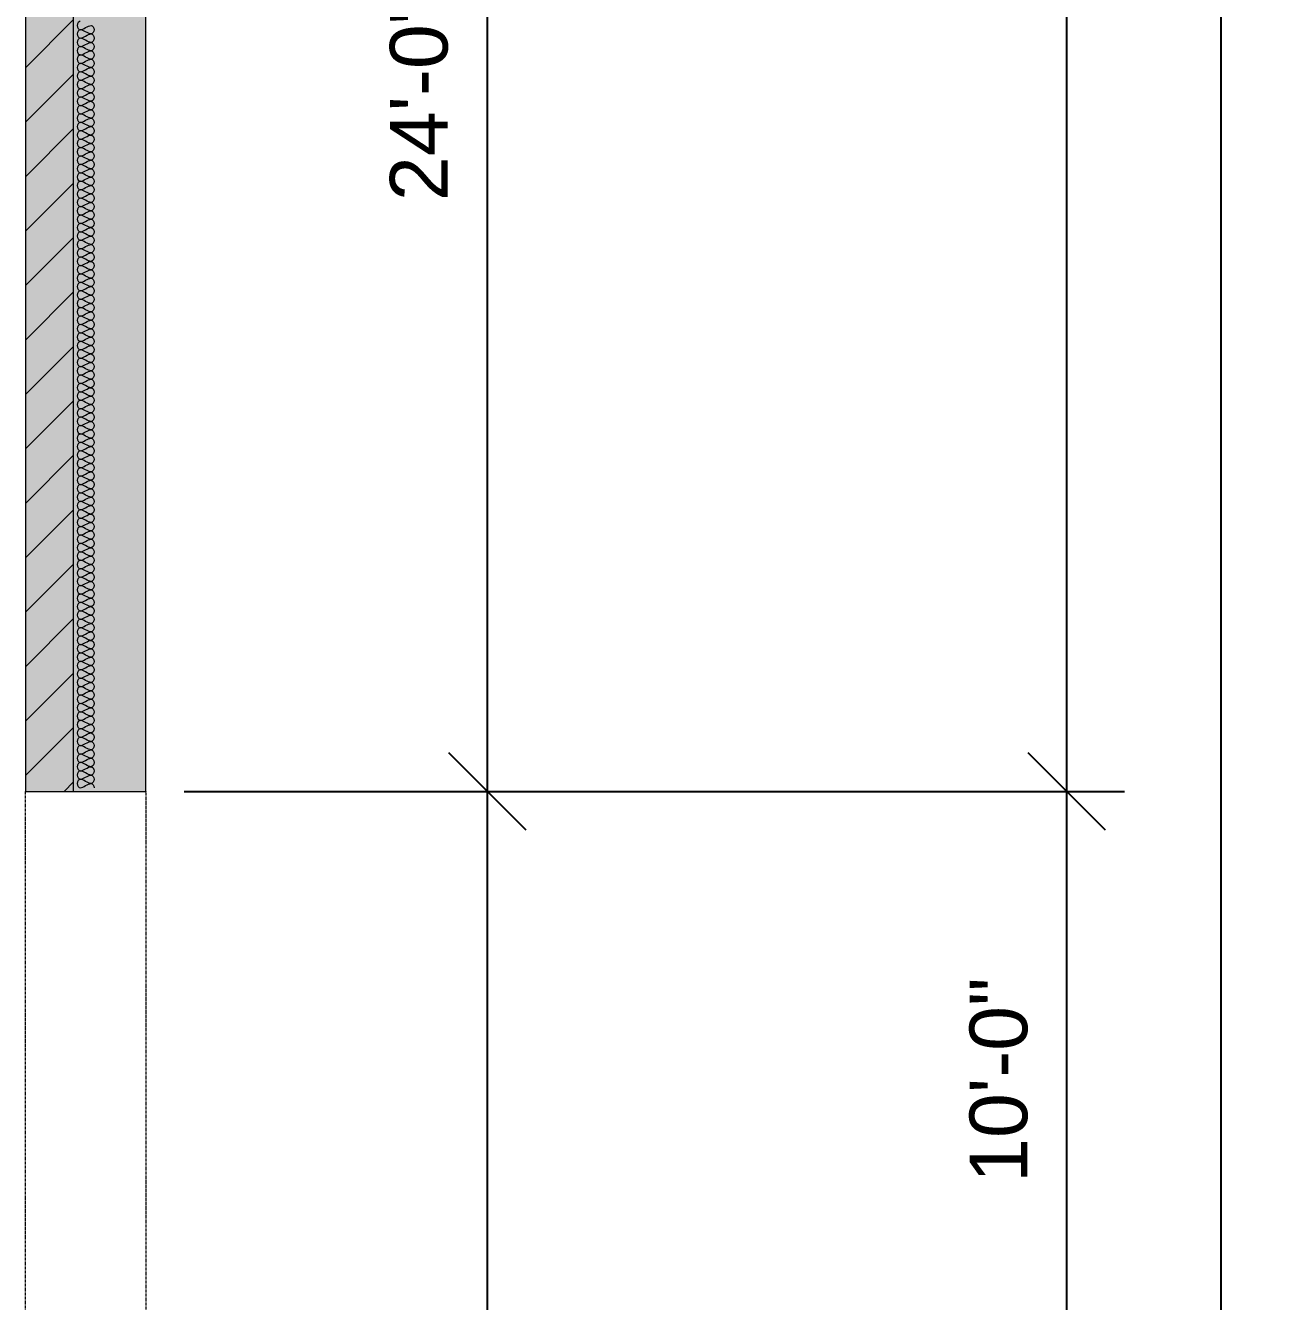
# Model space of a CAD drawing. Header units: inches. Extents: x 1913 to 24953, y -2945 to 1064.
# Drawn here: x 24172.2 to 24432.6, y -1072 to -806.8 of the extents above; entities that cross this region are included whole.
import ezdxf

# ---------------------------------------------------------------- set-up
doc = ezdxf.new("R2010")
doc.units = ezdxf.units.IN
doc.header["$MEASUREMENT"] = 0
doc.linetypes.add('Center 1_4_', pattern=[0.53125, 0.25, -0.09375, 0.09375, -0.09375])
doc.linetypes.add('Hidden 1_8_', pattern=[0.1875, 0.125, -0.0625])
for name, color, linetype, lineweight in [('A-ANNO-DIMS', 211, 'Continuous', 9), ('A-DETL', 90, 'Continuous', 9), ('A-DETL-CNTR', 5, 'Center 1_4_', 9), ('A-DETL-HDLN', 90, 'Hidden 1_8_', 9), ('A-WALL', 113, 'Continuous', 13), ('A-WALL-PATT', 111, 'Continuous', 50)]:
    doc.layers.add(name, color=color, linetype=linetype, lineweight=lineweight)
doc.styles.add('Arial', font='arial.ttf', dxfattribs={"height": 12})
doc.dimstyles.new('Linear_-_3_32__Arial', dxfattribs={"dimscale": 12, "dimtxt": 12.243113, "dimasz": 1.333333, "dimexe": 1, "dimexo": 0.666667, "dimgap": 0.666667, "dimtad": 1, "dimdec": 5, "dimrnd": 0.03125, "dimzin": 1, "dimdsep": 46, "dimlunit": 4, "dimtxsty": 'Arial', "dimblk1": 'OBLIQUE', "dimblk2": 'OBLIQUE', "dimsah": 1, "dimcen": 0.09, "dimdle": 1, "dimazin": 0, "dimtfac": 1, "dimtdec": 4, "dimtix": 1, "dimtmove": 0, "dimatfit": 3, "dimfxl": 1, "dimtvp": 1, "dimtfill": 1, "dimfrac": 2, "dimtolj": 1, "dimtzin": 0, "dimarcsym": 2})

# ---------------------------------------------------------------- blocks, each defined once
blk = doc.blocks.new('_Oblique')
at = {"color": 0, "linetype": 'ByBlock', "lineweight": -2}
blk.add_line((-0.5, -0.5), (0.5, 0.5), dxfattribs=at)
blk = doc.blocks.new('*D806')
at = {"layer": 'A-ANNO-DIMS', "color": 0, "lineweight": -2, "transparency": 16777216}
for p, q in [((24420.62, 786.04), (24420.62, -1541.96)), ((24190, 774.04), (24432.62, 774.04)), ((24192.72, -1529.96), (24432.62, -1529.96))]:
    blk.add_line(p, q, dxfattribs=at)
at = {"layer": 'Defpoints', "color": 0, "lineweight": 0, "transparency": 16777216}
for p in [(24182, 774.04), (24184.72, -1529.96), (24420.62, -1529.96)]:
    blk.add_point(p, dxfattribs=at)
at = {"layer": 'A-ANNO-DIMS', "color": 0, "lineweight": -2, "transparency": 16777216, "xscale": 16, "yscale": 16, "zscale": 16}
for p, rotation in [((24420.62, 774.04), 90), ((24420.62, -1529.96), 270)]:
    blk.add_blockref('_Oblique', p, dxfattribs=dict(at, rotation=rotation))
at = {"layer": 'A-ANNO-DIMS', "color": 0, "lineweight": 0, "transparency": 16777216, "insert": (24406.5, -377.96), "char_height": 12, "width": 73.4587, "attachment_point": 5, "rotation": 90, "style": 'Arial'}
blk.add_mtext('\\A1;192\'-0"', dxfattribs=at)
blk = doc.blocks.new('*D760')
at = {"layer": 'A-ANNO-DIMS', "color": 0, "lineweight": -2, "transparency": 16777216}
for p, q in [((24268.17, -665.96), (24268.17, -977.96)), ((24204.72, -677.96), (24280.17, -677.96)), ((24205.22, -965.96), (24280.17, -965.96))]:
    blk.add_line(p, q, dxfattribs=at)
at = {"layer": 'Defpoints', "color": 0, "lineweight": 0, "transparency": 16777216}
for p in [(24196.72, -677.96), (24197.22, -965.96), (24268.17, -965.96)]:
    blk.add_point(p, dxfattribs=at)
at = {"layer": 'A-ANNO-DIMS', "color": 0, "lineweight": -2, "transparency": 16777216, "xscale": 16, "yscale": 16, "zscale": 16}
for p, rotation in [((24268.17, -677.96), 90), ((24268.17, -965.96), 270)]:
    blk.add_blockref('_Oblique', p, dxfattribs=dict(at, rotation=rotation))
at = {"layer": 'A-ANNO-DIMS', "color": 0, "lineweight": 0, "transparency": 16777216, "insert": (24254.04, -821.96), "char_height": 12, "width": 62.3834, "attachment_point": 5, "rotation": 90, "style": 'Arial'}
blk.add_mtext('\\A1;24\'-0"', dxfattribs=at)
blk = doc.blocks.new('*D761')
at = {"layer": 'A-ANNO-DIMS', "color": 0, "lineweight": -2, "transparency": 16777216}
for p, q in [((24268.17, -953.96), (24268.17, -1265.96)), ((24205.22, -965.96), (24280.17, -965.96)), ((24204.72, -1253.96), (24280.17, -1253.96))]:
    blk.add_line(p, q, dxfattribs=at)
at = {"layer": 'Defpoints', "color": 0, "lineweight": 0, "transparency": 16777216}
for p in [(24197.22, -965.96), (24196.72, -1253.96), (24268.17, -1253.96)]:
    blk.add_point(p, dxfattribs=at)
at = {"layer": 'A-ANNO-DIMS', "color": 0, "lineweight": -2, "transparency": 16777216, "xscale": 16, "yscale": 16, "zscale": 16}
for p, rotation in [((24268.17, -965.96), 90), ((24268.17, -1253.96), 270)]:
    blk.add_blockref('_Oblique', p, dxfattribs=dict(at, rotation=rotation))
at = {"layer": 'A-ANNO-DIMS', "color": 0, "lineweight": 0, "transparency": 16777216, "insert": (24254.04, -1109.96), "char_height": 12, "width": 62.3834, "attachment_point": 5, "rotation": 90, "style": 'Arial'}
blk.add_mtext('\\A1;24\'-0"', dxfattribs=at)
blk = doc.blocks.new('*D767')
at = {"layer": 'A-ANNO-DIMS', "color": 0, "lineweight": -2, "transparency": 16777216}
for p, q in [((24388.62, -1097.96), (24388.62, -953.96)), ((24205.22, -965.96), (24400.62, -965.96)), ((24205.22, -1085.96), (24400.62, -1085.96))]:
    blk.add_line(p, q, dxfattribs=at)
at = {"layer": 'Defpoints', "color": 0, "lineweight": 0, "transparency": 16777216}
for p in [(24197.22, -965.96), (24388.62, -965.96), (24197.22, -1085.96)]:
    blk.add_point(p, dxfattribs=at)
at = {"layer": 'A-ANNO-DIMS', "color": 0, "lineweight": -2, "transparency": 16777216, "xscale": 16, "yscale": 16, "zscale": 16}
for p, rotation in [((24388.62, -965.96), 90), ((24388.62, -1085.96), 270)]:
    blk.add_blockref('_Oblique', p, dxfattribs=dict(at, rotation=rotation))
at = {"layer": 'A-ANNO-DIMS', "color": 0, "lineweight": 0, "transparency": 16777216, "insert": (24374.5, -1025.96), "char_height": 12, "width": 62.3834, "attachment_point": 5, "rotation": 90, "style": 'Arial'}
blk.add_mtext('\\A1;10\'-0"', dxfattribs=at)
blk = doc.blocks.new('*D768')
at = {"layer": 'A-ANNO-DIMS', "color": 0, "lineweight": -2, "transparency": 16777216}
for p, q in [((24388.62, -977.96), (24388.62, -53.96)), ((24184.82, -65.96), (24400.62, -65.96)), ((24205.22, -965.96), (24400.62, -965.96))]:
    blk.add_line(p, q, dxfattribs=at)
at = {"layer": 'Defpoints', "color": 0, "lineweight": 0, "transparency": 16777216}
for p in [(24176.82, -65.96), (24388.62, -65.96), (24197.22, -965.96)]:
    blk.add_point(p, dxfattribs=at)
at = {"layer": 'A-ANNO-DIMS', "color": 0, "lineweight": -2, "transparency": 16777216, "xscale": 16, "yscale": 16, "zscale": 16}
for p, rotation in [((24388.62, -65.96), 90), ((24388.62, -965.96), 270)]:
    blk.add_blockref('_Oblique', p, dxfattribs=dict(at, rotation=rotation))
at = {"layer": 'A-ANNO-DIMS', "color": 0, "lineweight": 0, "transparency": 16777216, "insert": (24374.5, -515.96), "char_height": 12, "width": 51.3081, "attachment_point": 5, "rotation": 90, "style": 'Arial'}
blk.add_mtext('\\A1;75\'-0"', dxfattribs=at)

msp = doc.modelspace()

# ---------------------------------------------------------------- hatches: boundary and pattern name
at = {"layer": 'A-WALL-PATT', "lineweight": 0}
h = msp.add_hatch(dxfattribs=at)
h.set_pattern_fill('FP_1', color=256, style=0, pattern_type=2)
h.set_pattern_definition([(50, (23317.123, 399.692), (36.72335, -3.213), [3.84, -42.24]), (355, (23317.123, 399.69), (-7.1044, 38.51274), [3.072, -33.792]), (100.451, (23320.183, 399.424), (29.62024, 35.29956), [3.263, -35.898]), (46.184, (23317.123, 409.93), (54.6425, -8.4752), [5.76, -63.36]), (96.636, (23321.68, 409.226), (47.854, 49.8752), [4.895, -53.848]), (351.184, (23317.123, 409.93), (47.8553, 49.8749), [4.608, -50.688]), (21, (23322.243, 407.372), (30.56126, -20.614), [3.84, -42.24]), (326, (23322.243, 407.37), (12.4577, 37.1283), [3.072, -33.792]), (71.451, (23324.79, 405.654), (43.02, 16.5135), [3.263, -35.898]), (37.5, (23317.123, 399.692), (0.6228, 17.04428), [1.69, -31.693, 1.69, -32.614, -33.92]), (37.5, (23317.123, 399.692), (0.6228, 17.04428), [-67.686, 1.69, -32.23]), (7.5, (23317.123, 399.692), (13.4694, 20.19387), [1.69, -17.869, 1.69, -30.925, -12.928]), (7.5, (23317.123, 399.692), (13.4694, 20.19387), [-52.173, 1.69, -11.238]), (327.5, (23305.705, 399.692), (27.33168, -1.15522), [1.69, -11.11, 1.69, -38.246, -52.992]), (327.5, (23305.705, 399.692), (27.33168, -1.15522), [-52.736, 1.69, -51.302]), (317.5, (23300.585, 399.692), (29.85903, 5.12498), [1.69, -14.95, 1.69, -24.832, -37.632]), (317.5, (23300.585, 399.692), (29.85903, 5.12498), [-43.162, 1.69, -35.942])])
h.paths.add_polyline_path([(24172.225, -35.956342), (24197.225, -35.956342), (24197.225, -46.641983), (24197.225, -66.641983), (24197.225, -142.641983), (24197.225, -162.641983), (24197.225, -965.956342), (24172.225, -965.956342), (24172.225, -291.956342), (24172.225, -271.956342), (24172.225, -172.956342), (24172.225, -162.956342)], flags=0)
h.paths.add_polyline_path([(24172.225, 193.043658), (24197.225, 193.043658), (24197.225, 0.043658), (24172.225, 0.043658)], flags=0)
h = msp.add_hatch(dxfattribs=at)
h.set_pattern_fill('FP_2', color=256, style=0, pattern_type=2)
h.set_pattern_definition([(45, (23317.1235, 399.692), (-5.656854, 5.656854), [])])
h.paths.add_polyline_path([(24172.225, 0.043658), (24182.225, 0.043658), (24182.225, 193.043658), (24172.225, 193.043658)])
h.paths.add_polyline_path([(24172.225, -965.956342), (24182.225, -965.956342), (24182.225, -35.956342), (24172.225, -35.956342)])
h.paths.add_polyline_path([(24172.225, -1325.956441), (24182.225, -1325.956441), (24182.225, -1085.956342), (24172.225, -1085.956342)])
h.paths.add_polyline_path([(24182.225, -1457.956342), (24172.225, -1457.956342), (24172.225, -1517.456342), (24182.225, -1517.456342)])

# ---------------------------------------------------------------- linework, layer by layer
at = {"layer": 'A-DETL', "lineweight": 0}
for points in [[(24183.558333, -805.956342), (24183.283347, -805.956342), (24182.666653, -806.831342), (24183.283347, -807.706342), (24183.558333, -807.706342)], [(24183.558333, -807.706342), (24183.283347, -807.706342), (24182.666653, -808.581342), (24183.283347, -809.456342), (24183.558333, -809.456342)], [(24183.558333, -807.706342), (24184.360048, -807.706342), (24185.089952, -806.831342), (24185.891667, -806.831342)], [(24185.891667, -808.581342), (24185.089952, -808.581342), (24184.360048, -807.706342), (24183.558333, -807.706342)], [(24183.558333, -809.456342), (24184.360048, -809.456342), (24185.089952, -808.581342), (24185.891667, -808.581342)], [(24185.891667, -806.831342), (24186.166653, -806.831342), (24186.783347, -807.706342), (24186.166653, -808.581342), (24185.891667, -808.581342)], [(24185.891667, -808.581342), (24186.166653, -808.581342), (24186.783347, -809.456342), (24186.166653, -810.331342), (24185.891667, -810.331342)], [(24183.558333, -809.456342), (24183.283347, -809.456342), (24182.666653, -810.331342), (24183.283347, -811.206342), (24183.558333, -811.206342)], [(24183.558333, -811.206342), (24183.283347, -811.206342), (24182.666653, -812.081342), (24183.283347, -812.956342), (24183.558333, -812.956342)], [(24185.891667, -810.331342), (24185.089952, -810.331342), (24184.360048, -809.456342), (24183.558333, -809.456342)], [(24183.558333, -811.206342), (24184.360048, -811.206342), (24185.089952, -810.331342), (24185.891667, -810.331342)], [(24185.891667, -812.081342), (24185.089952, -812.081342), (24184.360048, -811.206342), (24183.558333, -811.206342)], [(24185.891667, -810.331342), (24186.166653, -810.331342), (24186.783347, -811.206342), (24186.166653, -812.081342), (24185.891667, -812.081342)], [(24183.558333, -812.956342), (24183.283347, -812.956342), (24182.666653, -813.831342), (24183.283347, -814.706342), (24183.558333, -814.706342)], [(24183.558333, -812.956342), (24184.360048, -812.956342), (24185.089952, -812.081342), (24185.891667, -812.081342)], [(24185.891667, -813.831342), (24185.089952, -813.831342), (24184.360048, -812.956342), (24183.558333, -812.956342)], [(24183.558333, -814.706342), (24184.360048, -814.706342), (24185.089952, -813.831342), (24185.891667, -813.831342)], [(24185.891667, -812.081342), (24186.166653, -812.081342), (24186.783347, -812.956342), (24186.166653, -813.831342), (24185.891667, -813.831342)], [(24185.891667, -813.831342), (24186.166653, -813.831342), (24186.783347, -814.706342), (24186.166653, -815.581342), (24185.891667, -815.581342)], [(24183.558333, -814.706342), (24183.283347, -814.706342), (24182.666653, -815.581342), (24183.283347, -816.456342), (24183.558333, -816.456342)], [(24183.558333, -816.456342), (24183.283347, -816.456342), (24182.666653, -817.331342), (24183.283347, -818.206342), (24183.558333, -818.206342)], [(24185.891667, -815.581342), (24185.089952, -815.581342), (24184.360048, -814.706342), (24183.558333, -814.706342)], [(24183.558333, -816.456342), (24184.360048, -816.456342), (24185.089952, -815.581342), (24185.891667, -815.581342)], [(24185.891667, -817.331342), (24185.089952, -817.331342), (24184.360048, -816.456342), (24183.558333, -816.456342)], [(24185.891667, -815.581342), (24186.166653, -815.581342), (24186.783347, -816.456342), (24186.166653, -817.331342), (24185.891667, -817.331342)], [(24183.558333, -818.206342), (24183.283347, -818.206342), (24182.666653, -819.081342), (24183.283347, -819.956342), (24183.558333, -819.956342)], [(24183.558333, -818.206342), (24184.360048, -818.206342), (24185.089952, -817.331342), (24185.891667, -817.331342)], [(24185.891667, -819.081342), (24185.089952, -819.081342), (24184.360048, -818.206342), (24183.558333, -818.206342)], [(24183.558333, -819.956342), (24184.360048, -819.956342), (24185.089952, -819.081342), (24185.891667, -819.081342)], [(24185.891667, -817.331342), (24186.166653, -817.331342), (24186.783347, -818.206342), (24186.166653, -819.081342), (24185.891667, -819.081342)], [(24185.891667, -819.081342), (24186.166653, -819.081342), (24186.783347, -819.956342), (24186.166653, -820.831342), (24185.891667, -820.831342)], [(24183.558333, -819.956342), (24183.283347, -819.956342), (24182.666653, -820.831342), (24183.283347, -821.706342), (24183.558333, -821.706342)], [(24183.558333, -821.706342), (24183.283347, -821.706342), (24182.666653, -822.581342), (24183.283347, -823.456342), (24183.558333, -823.456342)], [(24185.891667, -820.831342), (24185.089952, -820.831342), (24184.360048, -819.956342), (24183.558333, -819.956342)], [(24183.558333, -821.706342), (24184.360048, -821.706342), (24185.089952, -820.831342), (24185.891667, -820.831342)], [(24185.891667, -822.581342), (24185.089952, -822.581342), (24184.360048, -821.706342), (24183.558333, -821.706342)], [(24185.891667, -820.831342), (24186.166653, -820.831342), (24186.783347, -821.706342), (24186.166653, -822.581342), (24185.891667, -822.581342)], [(24183.558333, -823.456342), (24183.283347, -823.456342), (24182.666653, -824.331342), (24183.283347, -825.206342), (24183.558333, -825.206342)], [(24183.558333, -823.456342), (24184.360048, -823.456342), (24185.089952, -822.581342), (24185.891667, -822.581342)], [(24185.891667, -824.331342), (24185.089952, -824.331342), (24184.360048, -823.456342), (24183.558333, -823.456342)], [(24183.558333, -825.206342), (24184.360048, -825.206342), (24185.089952, -824.331342), (24185.891667, -824.331342)], [(24185.891667, -822.581342), (24186.166653, -822.581342), (24186.783347, -823.456342), (24186.166653, -824.331342), (24185.891667, -824.331342)], [(24185.891667, -824.331342), (24186.166653, -824.331342), (24186.783347, -825.206342), (24186.166653, -826.081342), (24185.891667, -826.081342)], [(24183.558333, -825.206342), (24183.283347, -825.206342), (24182.666653, -826.081342), (24183.283347, -826.956342), (24183.558333, -826.956342)], [(24183.558333, -826.956342), (24183.283347, -826.956342), (24182.666653, -827.831342), (24183.283347, -828.706342), (24183.558333, -828.706342)], [(24185.891667, -826.081342), (24185.089952, -826.081342), (24184.360048, -825.206342), (24183.558333, -825.206342)], [(24183.558333, -826.956342), (24184.360048, -826.956342), (24185.089952, -826.081342), (24185.891667, -826.081342)], [(24185.891667, -827.831342), (24185.089952, -827.831342), (24184.360048, -826.956342), (24183.558333, -826.956342)], [(24185.891667, -826.081342), (24186.166653, -826.081342), (24186.783347, -826.956342), (24186.166653, -827.831342), (24185.891667, -827.831342)], [(24183.558333, -828.706342), (24183.283347, -828.706342), (24182.666653, -829.581342), (24183.283347, -830.456342), (24183.558333, -830.456342)], [(24183.558333, -828.706342), (24184.360048, -828.706342), (24185.089952, -827.831342), (24185.891667, -827.831342)], [(24185.891667, -829.581342), (24185.089952, -829.581342), (24184.360048, -828.706342), (24183.558333, -828.706342)], [(24183.558333, -830.456342), (24184.360048, -830.456342), (24185.089952, -829.581342), (24185.891667, -829.581342)], [(24185.891667, -827.831342), (24186.166653, -827.831342), (24186.783347, -828.706342), (24186.166653, -829.581342), (24185.891667, -829.581342)], [(24185.891667, -829.581342), (24186.166653, -829.581342), (24186.783347, -830.456342), (24186.166653, -831.331342), (24185.891667, -831.331342)], [(24183.558333, -830.456342), (24183.283347, -830.456342), (24182.666653, -831.331342), (24183.283347, -832.206342), (24183.558333, -832.206342)], [(24183.558333, -832.206342), (24183.283347, -832.206342), (24182.666653, -833.081342), (24183.283347, -833.956342), (24183.558333, -833.956342)], [(24185.891667, -831.331342), (24185.089952, -831.331342), (24184.360048, -830.456342), (24183.558333, -830.456342)], [(24183.558333, -832.206342), (24184.360048, -832.206342), (24185.089952, -831.331342), (24185.891667, -831.331342)], [(24185.891667, -833.081342), (24185.089952, -833.081342), (24184.360048, -832.206342), (24183.558333, -832.206342)], [(24185.891667, -831.331342), (24186.166653, -831.331342), (24186.783347, -832.206342), (24186.166653, -833.081342), (24185.891667, -833.081342)], [(24183.558333, -833.956342), (24183.283347, -833.956342), (24182.666653, -834.831342), (24183.283347, -835.706342), (24183.558333, -835.706342)], [(24183.558333, -833.956342), (24184.360048, -833.956342), (24185.089952, -833.081342), (24185.891667, -833.081342)], [(24185.891667, -834.831342), (24185.089952, -834.831342), (24184.360048, -833.956342), (24183.558333, -833.956342)], [(24183.558333, -835.706342), (24184.360048, -835.706342), (24185.089952, -834.831342), (24185.891667, -834.831342)], [(24185.891667, -833.081342), (24186.166653, -833.081342), (24186.783347, -833.956342), (24186.166653, -834.831342), (24185.891667, -834.831342)], [(24185.891667, -834.831342), (24186.166653, -834.831342), (24186.783347, -835.706342), (24186.166653, -836.581342), (24185.891667, -836.581342)], [(24183.558333, -835.706342), (24183.283347, -835.706342), (24182.666653, -836.581342), (24183.283347, -837.456342), (24183.558333, -837.456342)], [(24183.558333, -837.456342), (24183.283347, -837.456342), (24182.666653, -838.331342), (24183.283347, -839.206342), (24183.558333, -839.206342)], [(24185.891667, -836.581342), (24185.089952, -836.581342), (24184.360048, -835.706342), (24183.558333, -835.706342)], [(24183.558333, -837.456342), (24184.360048, -837.456342), (24185.089952, -836.581342), (24185.891667, -836.581342)], [(24185.891667, -838.331342), (24185.089952, -838.331342), (24184.360048, -837.456342), (24183.558333, -837.456342)], [(24185.891667, -836.581342), (24186.166653, -836.581342), (24186.783347, -837.456342), (24186.166653, -838.331342), (24185.891667, -838.331342)], [(24183.558333, -839.206342), (24183.283347, -839.206342), (24182.666653, -840.081342), (24183.283347, -840.956342), (24183.558333, -840.956342)], [(24183.558333, -839.206342), (24184.360048, -839.206342), (24185.089952, -838.331342), (24185.891667, -838.331342)], [(24185.891667, -840.081342), (24185.089952, -840.081342), (24184.360048, -839.206342), (24183.558333, -839.206342)], [(24183.558333, -840.956342), (24184.360048, -840.956342), (24185.089952, -840.081342), (24185.891667, -840.081342)], [(24185.891667, -838.331342), (24186.166653, -838.331342), (24186.783347, -839.206342), (24186.166653, -840.081342), (24185.891667, -840.081342)], [(24185.891667, -840.081342), (24186.166653, -840.081342), (24186.783347, -840.956342), (24186.166653, -841.831342), (24185.891667, -841.831342)], [(24183.558333, -840.956342), (24183.283347, -840.956342), (24182.666653, -841.831342), (24183.283347, -842.706342), (24183.558333, -842.706342)], [(24183.558333, -842.706342), (24183.283347, -842.706342), (24182.666653, -843.581342), (24183.283347, -844.456342), (24183.558333, -844.456342)], [(24185.891667, -841.831342), (24185.089952, -841.831342), (24184.360048, -840.956342), (24183.558333, -840.956342)], [(24183.558333, -842.706342), (24184.360048, -842.706342), (24185.089952, -841.831342), (24185.891667, -841.831342)], [(24185.891667, -843.581342), (24185.089952, -843.581342), (24184.360048, -842.706342), (24183.558333, -842.706342)], [(24185.891667, -841.831342), (24186.166653, -841.831342), (24186.783347, -842.706342), (24186.166653, -843.581342), (24185.891667, -843.581342)], [(24183.558333, -844.456342), (24183.283347, -844.456342), (24182.666653, -845.331342), (24183.283347, -846.206342), (24183.558333, -846.206342)], [(24183.558333, -844.456342), (24184.360048, -844.456342), (24185.089952, -843.581342), (24185.891667, -843.581342)], [(24185.891667, -845.331342), (24185.089952, -845.331342), (24184.360048, -844.456342), (24183.558333, -844.456342)], [(24183.558333, -846.206342), (24184.360048, -846.206342), (24185.089952, -845.331342), (24185.891667, -845.331342)], [(24185.891667, -843.581342), (24186.166653, -843.581342), (24186.783347, -844.456342), (24186.166653, -845.331342), (24185.891667, -845.331342)], [(24185.891667, -845.331342), (24186.166653, -845.331342), (24186.783347, -846.206342), (24186.166653, -847.081342), (24185.891667, -847.081342)], [(24183.558333, -846.206342), (24183.283347, -846.206342), (24182.666653, -847.081342), (24183.283347, -847.956342), (24183.558333, -847.956342)], [(24183.558333, -847.956342), (24183.283347, -847.956342), (24182.666653, -848.831342), (24183.283347, -849.706342), (24183.558333, -849.706342)], [(24185.891667, -847.081342), (24185.089952, -847.081342), (24184.360048, -846.206342), (24183.558333, -846.206342)], [(24183.558333, -847.956342), (24184.360048, -847.956342), (24185.089952, -847.081342), (24185.891667, -847.081342)], [(24185.891667, -848.831342), (24185.089952, -848.831342), (24184.360048, -847.956342), (24183.558333, -847.956342)], [(24185.891667, -847.081342), (24186.166653, -847.081342), (24186.783347, -847.956342), (24186.166653, -848.831342), (24185.891667, -848.831342)], [(24183.558333, -849.706342), (24183.283347, -849.706342), (24182.666653, -850.581342), (24183.283347, -851.456342), (24183.558333, -851.456342)], [(24183.558333, -849.706342), (24184.360048, -849.706342), (24185.089952, -848.831342), (24185.891667, -848.831342)], [(24185.891667, -850.581342), (24185.089952, -850.581342), (24184.360048, -849.706342), (24183.558333, -849.706342)], [(24183.558333, -851.456342), (24184.360048, -851.456342), (24185.089952, -850.581342), (24185.891667, -850.581342)], [(24185.891667, -848.831342), (24186.166653, -848.831342), (24186.783347, -849.706342), (24186.166653, -850.581342), (24185.891667, -850.581342)], [(24185.891667, -850.581342), (24186.166653, -850.581342), (24186.783347, -851.456342), (24186.166653, -852.331342), (24185.891667, -852.331342)], [(24183.558333, -851.456342), (24183.283347, -851.456342), (24182.666653, -852.331342), (24183.283347, -853.206342), (24183.558333, -853.206342)], [(24183.558333, -853.206342), (24183.283347, -853.206342), (24182.666653, -854.081342), (24183.283347, -854.956342), (24183.558333, -854.956342)], [(24185.891667, -852.331342), (24185.089952, -852.331342), (24184.360048, -851.456342), (24183.558333, -851.456342)], [(24183.558333, -853.206342), (24184.360048, -853.206342), (24185.089952, -852.331342), (24185.891667, -852.331342)], [(24185.891667, -854.081342), (24185.089952, -854.081342), (24184.360048, -853.206342), (24183.558333, -853.206342)], [(24185.891667, -852.331342), (24186.166653, -852.331342), (24186.783347, -853.206342), (24186.166653, -854.081342), (24185.891667, -854.081342)], [(24183.558333, -854.956342), (24183.283347, -854.956342), (24182.666653, -855.831342), (24183.283347, -856.706342), (24183.558333, -856.706342)], [(24183.558333, -854.956342), (24184.360048, -854.956342), (24185.089952, -854.081342), (24185.891667, -854.081342)], [(24185.891667, -855.831342), (24185.089952, -855.831342), (24184.360048, -854.956342), (24183.558333, -854.956342)], [(24183.558333, -856.706342), (24184.360048, -856.706342), (24185.089952, -855.831342), (24185.891667, -855.831342)], [(24185.891667, -854.081342), (24186.166653, -854.081342), (24186.783347, -854.956342), (24186.166653, -855.831342), (24185.891667, -855.831342)], [(24185.891667, -855.831342), (24186.166653, -855.831342), (24186.783347, -856.706342), (24186.166653, -857.581342), (24185.891667, -857.581342)], [(24183.558333, -856.706342), (24183.283347, -856.706342), (24182.666653, -857.581342), (24183.283347, -858.456342), (24183.558333, -858.456342)], [(24183.558333, -858.456342), (24183.283347, -858.456342), (24182.666653, -859.331342), (24183.283347, -860.206342), (24183.558333, -860.206342)], [(24185.891667, -857.581342), (24185.089952, -857.581342), (24184.360048, -856.706342), (24183.558333, -856.706342)], [(24183.558333, -858.456342), (24184.360048, -858.456342), (24185.089952, -857.581342), (24185.891667, -857.581342)], [(24185.891667, -859.331342), (24185.089952, -859.331342), (24184.360048, -858.456342), (24183.558333, -858.456342)], [(24185.891667, -857.581342), (24186.166653, -857.581342), (24186.783347, -858.456342), (24186.166653, -859.331342), (24185.891667, -859.331342)], [(24183.558333, -860.206342), (24183.283347, -860.206342), (24182.666653, -861.081342), (24183.283347, -861.956342), (24183.558333, -861.956342)], [(24183.558333, -860.206342), (24184.360048, -860.206342), (24185.089952, -859.331342), (24185.891667, -859.331342)], [(24185.891667, -861.081342), (24185.089952, -861.081342), (24184.360048, -860.206342), (24183.558333, -860.206342)], [(24183.558333, -861.956342), (24184.360048, -861.956342), (24185.089952, -861.081342), (24185.891667, -861.081342)], [(24185.891667, -859.331342), (24186.166653, -859.331342), (24186.783347, -860.206342), (24186.166653, -861.081342), (24185.891667, -861.081342)], [(24185.891667, -861.081342), (24186.166653, -861.081342), (24186.783347, -861.956342), (24186.166653, -862.831342), (24185.891667, -862.831342)], [(24183.558333, -861.956342), (24183.283347, -861.956342), (24182.666653, -862.831342), (24183.283347, -863.706342), (24183.558333, -863.706342)], [(24183.558333, -863.706342), (24183.283347, -863.706342), (24182.666653, -864.581342), (24183.283347, -865.456342), (24183.558333, -865.456342)], [(24185.891667, -862.831342), (24185.089952, -862.831342), (24184.360048, -861.956342), (24183.558333, -861.956342)], [(24183.558333, -863.706342), (24184.360048, -863.706342), (24185.089952, -862.831342), (24185.891667, -862.831342)], [(24185.891667, -864.581342), (24185.089952, -864.581342), (24184.360048, -863.706342), (24183.558333, -863.706342)], [(24185.891667, -862.831342), (24186.166653, -862.831342), (24186.783347, -863.706342), (24186.166653, -864.581342), (24185.891667, -864.581342)], [(24183.558333, -865.456342), (24183.283347, -865.456342), (24182.666653, -866.331342), (24183.283347, -867.206342), (24183.558333, -867.206342)], [(24183.558333, -865.456342), (24184.360048, -865.456342), (24185.089952, -864.581342), (24185.891667, -864.581342)], [(24185.891667, -866.331342), (24185.089952, -866.331342), (24184.360048, -865.456342), (24183.558333, -865.456342)], [(24183.558333, -867.206342), (24184.360048, -867.206342), (24185.089952, -866.331342), (24185.891667, -866.331342)], [(24185.891667, -864.581342), (24186.166653, -864.581342), (24186.783347, -865.456342), (24186.166653, -866.331342), (24185.891667, -866.331342)], [(24185.891667, -866.331342), (24186.166653, -866.331342), (24186.783347, -867.206342), (24186.166653, -868.081342), (24185.891667, -868.081342)], [(24183.558333, -867.206342), (24183.283347, -867.206342), (24182.666653, -868.081342), (24183.283347, -868.956342), (24183.558333, -868.956342)], [(24183.558333, -868.956342), (24183.283347, -868.956342), (24182.666653, -869.831342), (24183.283347, -870.706342), (24183.558333, -870.706342)], [(24185.891667, -868.081342), (24185.089952, -868.081342), (24184.360048, -867.206342), (24183.558333, -867.206342)], [(24183.558333, -868.956342), (24184.360048, -868.956342), (24185.089952, -868.081342), (24185.891667, -868.081342)], [(24185.891667, -869.831342), (24185.089952, -869.831342), (24184.360048, -868.956342), (24183.558333, -868.956342)], [(24185.891667, -868.081342), (24186.166653, -868.081342), (24186.783347, -868.956342), (24186.166653, -869.831342), (24185.891667, -869.831342)], [(24183.558333, -870.706342), (24183.283347, -870.706342), (24182.666653, -871.581342), (24183.283347, -872.456342), (24183.558333, -872.456342)], [(24183.558333, -870.706342), (24184.360048, -870.706342), (24185.089952, -869.831342), (24185.891667, -869.831342)], [(24185.891667, -871.581342), (24185.089952, -871.581342), (24184.360048, -870.706342), (24183.558333, -870.706342)], [(24183.558333, -872.456342), (24184.360048, -872.456342), (24185.089952, -871.581342), (24185.891667, -871.581342)], [(24185.891667, -869.831342), (24186.166653, -869.831342), (24186.783347, -870.706342), (24186.166653, -871.581342), (24185.891667, -871.581342)], [(24185.891667, -871.581342), (24186.166653, -871.581342), (24186.783347, -872.456342), (24186.166653, -873.331342), (24185.891667, -873.331342)], [(24183.558333, -872.456342), (24183.283347, -872.456342), (24182.666653, -873.331342), (24183.283347, -874.206342), (24183.558333, -874.206342)], [(24183.558333, -874.206342), (24183.283347, -874.206342), (24182.666653, -875.081342), (24183.283347, -875.956342), (24183.558333, -875.956342)], [(24185.891667, -873.331342), (24185.089952, -873.331342), (24184.360048, -872.456342), (24183.558333, -872.456342)], [(24183.558333, -874.206342), (24184.360048, -874.206342), (24185.089952, -873.331342), (24185.891667, -873.331342)], [(24185.891667, -875.081342), (24185.089952, -875.081342), (24184.360048, -874.206342), (24183.558333, -874.206342)], [(24185.891667, -873.331342), (24186.166653, -873.331342), (24186.783347, -874.206342), (24186.166653, -875.081342), (24185.891667, -875.081342)], [(24183.558333, -875.956342), (24183.283347, -875.956342), (24182.666653, -876.831342), (24183.283347, -877.706342), (24183.558333, -877.706342)], [(24183.558333, -875.956342), (24184.360048, -875.956342), (24185.089952, -875.081342), (24185.891667, -875.081342)], [(24185.891667, -876.831342), (24185.089952, -876.831342), (24184.360048, -875.956342), (24183.558333, -875.956342)], [(24183.558333, -877.706342), (24184.360048, -877.706342), (24185.089952, -876.831342), (24185.891667, -876.831342)], [(24185.891667, -875.081342), (24186.166653, -875.081342), (24186.783347, -875.956342), (24186.166653, -876.831342), (24185.891667, -876.831342)], [(24185.891667, -876.831342), (24186.166653, -876.831342), (24186.783347, -877.706342), (24186.166653, -878.581342), (24185.891667, -878.581342)], [(24183.558333, -877.706342), (24183.283347, -877.706342), (24182.666653, -878.581342), (24183.283347, -879.456342), (24183.558333, -879.456342)], [(24183.558333, -879.456342), (24183.283347, -879.456342), (24182.666653, -880.331342), (24183.283347, -881.206342), (24183.558333, -881.206342)], [(24185.891667, -878.581342), (24185.089952, -878.581342), (24184.360048, -877.706342), (24183.558333, -877.706342)], [(24183.558333, -879.456342), (24184.360048, -879.456342), (24185.089952, -878.581342), (24185.891667, -878.581342)], [(24185.891667, -880.331342), (24185.089952, -880.331342), (24184.360048, -879.456342), (24183.558333, -879.456342)], [(24185.891667, -878.581342), (24186.166653, -878.581342), (24186.783347, -879.456342), (24186.166653, -880.331342), (24185.891667, -880.331342)], [(24183.558333, -881.206342), (24183.283347, -881.206342), (24182.666653, -882.081342), (24183.283347, -882.956342), (24183.558333, -882.956342)], [(24183.558333, -881.206342), (24184.360048, -881.206342), (24185.089952, -880.331342), (24185.891667, -880.331342)], [(24185.891667, -882.081342), (24185.089952, -882.081342), (24184.360048, -881.206342), (24183.558333, -881.206342)], [(24183.558333, -882.956342), (24184.360048, -882.956342), (24185.089952, -882.081342), (24185.891667, -882.081342)], [(24185.891667, -880.331342), (24186.166653, -880.331342), (24186.783347, -881.206342), (24186.166653, -882.081342), (24185.891667, -882.081342)], [(24185.891667, -882.081342), (24186.166653, -882.081342), (24186.783347, -882.956342), (24186.166653, -883.831342), (24185.891667, -883.831342)], [(24183.558333, -882.956342), (24183.283347, -882.956342), (24182.666653, -883.831342), (24183.283347, -884.706342), (24183.558333, -884.706342)], [(24183.558333, -884.706342), (24183.283347, -884.706342), (24182.666653, -885.581342), (24183.283347, -886.456342), (24183.558333, -886.456342)], [(24185.891667, -883.831342), (24185.089952, -883.831342), (24184.360048, -882.956342), (24183.558333, -882.956342)], [(24183.558333, -884.706342), (24184.360048, -884.706342), (24185.089952, -883.831342), (24185.891667, -883.831342)], [(24185.891667, -885.581342), (24185.089952, -885.581342), (24184.360048, -884.706342), (24183.558333, -884.706342)], [(24185.891667, -883.831342), (24186.166653, -883.831342), (24186.783347, -884.706342), (24186.166653, -885.581342), (24185.891667, -885.581342)], [(24183.558333, -886.456342), (24183.283347, -886.456342), (24182.666653, -887.331342), (24183.283347, -888.206342), (24183.558333, -888.206342)], [(24183.558333, -886.456342), (24184.360048, -886.456342), (24185.089952, -885.581342), (24185.891667, -885.581342)], [(24185.891667, -887.331342), (24185.089952, -887.331342), (24184.360048, -886.456342), (24183.558333, -886.456342)], [(24183.558333, -888.206342), (24184.360048, -888.206342), (24185.089952, -887.331342), (24185.891667, -887.331342)], [(24185.891667, -885.581342), (24186.166653, -885.581342), (24186.783347, -886.456342), (24186.166653, -887.331342), (24185.891667, -887.331342)], [(24185.891667, -887.331342), (24186.166653, -887.331342), (24186.783347, -888.206342), (24186.166653, -889.081342), (24185.891667, -889.081342)], [(24183.558333, -888.206342), (24183.283347, -888.206342), (24182.666653, -889.081342), (24183.283347, -889.956342), (24183.558333, -889.956342)], [(24183.558333, -889.956342), (24183.283347, -889.956342), (24182.666653, -890.831342), (24183.283347, -891.706342), (24183.558333, -891.706342)], [(24185.891667, -889.081342), (24185.089952, -889.081342), (24184.360048, -888.206342), (24183.558333, -888.206342)], [(24183.558333, -889.956342), (24184.360048, -889.956342), (24185.089952, -889.081342), (24185.891667, -889.081342)], [(24185.891667, -890.831342), (24185.089952, -890.831342), (24184.360048, -889.956342), (24183.558333, -889.956342)], [(24185.891667, -889.081342), (24186.166653, -889.081342), (24186.783347, -889.956342), (24186.166653, -890.831342), (24185.891667, -890.831342)], [(24183.558333, -891.706342), (24183.283347, -891.706342), (24182.666653, -892.581342), (24183.283347, -893.456342), (24183.558333, -893.456342)], [(24183.558333, -893.456342), (24183.283347, -893.456342), (24182.666653, -894.331342), (24183.283347, -895.206342), (24183.558333, -895.206342)], [(24183.558333, -891.706342), (24184.360048, -891.706342), (24185.089952, -890.831342), (24185.891667, -890.831342)], [(24185.891667, -892.581342), (24185.089952, -892.581342), (24184.360048, -891.706342), (24183.558333, -891.706342)], [(24183.558333, -893.456342), (24184.360048, -893.456342), (24185.089952, -892.581342), (24185.891667, -892.581342)], [(24185.891667, -894.331342), (24185.089952, -894.331342), (24184.360048, -893.456342), (24183.558333, -893.456342)], [(24185.891667, -890.831342), (24186.166653, -890.831342), (24186.783347, -891.706342), (24186.166653, -892.581342), (24185.891667, -892.581342)], [(24185.891667, -892.581342), (24186.166653, -892.581342), (24186.783347, -893.456342), (24186.166653, -894.331342), (24185.891667, -894.331342)], [(24183.558333, -895.206342), (24183.283347, -895.206342), (24182.666653, -896.081342), (24183.283347, -896.956342), (24183.558333, -896.956342)], [(24183.558333, -895.206342), (24184.360048, -895.206342), (24185.089952, -894.331342), (24185.891667, -894.331342)], [(24185.891667, -896.081342), (24185.089952, -896.081342), (24184.360048, -895.206342), (24183.558333, -895.206342)], [(24183.558333, -896.956342), (24184.360048, -896.956342), (24185.089952, -896.081342), (24185.891667, -896.081342)], [(24185.891667, -894.331342), (24186.166653, -894.331342), (24186.783347, -895.206342), (24186.166653, -896.081342), (24185.891667, -896.081342)], [(24185.891667, -896.081342), (24186.166653, -896.081342), (24186.783347, -896.956342), (24186.166653, -897.831342), (24185.891667, -897.831342)], [(24183.558333, -896.956342), (24183.283347, -896.956342), (24182.666653, -897.831342), (24183.283347, -898.706342), (24183.558333, -898.706342)], [(24183.558333, -898.706342), (24183.283347, -898.706342), (24182.666653, -899.581342), (24183.283347, -900.456342), (24183.558333, -900.456342)], [(24185.891667, -897.831342), (24185.089952, -897.831342), (24184.360048, -896.956342), (24183.558333, -896.956342)], [(24183.558333, -898.706342), (24184.360048, -898.706342), (24185.089952, -897.831342), (24185.891667, -897.831342)], [(24185.891667, -899.581342), (24185.089952, -899.581342), (24184.360048, -898.706342), (24183.558333, -898.706342)], [(24185.891667, -897.831342), (24186.166653, -897.831342), (24186.783347, -898.706342), (24186.166653, -899.581342), (24185.891667, -899.581342)], [(24183.558333, -900.456342), (24183.283347, -900.456342), (24182.666653, -901.331342), (24183.283347, -902.206342), (24183.558333, -902.206342)], [(24183.558333, -900.456342), (24184.360048, -900.456342), (24185.089952, -899.581342), (24185.891667, -899.581342)], [(24185.891667, -901.331342), (24185.089952, -901.331342), (24184.360048, -900.456342), (24183.558333, -900.456342)], [(24183.558333, -902.206342), (24184.360048, -902.206342), (24185.089952, -901.331342), (24185.891667, -901.331342)], [(24185.891667, -899.581342), (24186.166653, -899.581342), (24186.783347, -900.456342), (24186.166653, -901.331342), (24185.891667, -901.331342)], [(24185.891667, -901.331342), (24186.166653, -901.331342), (24186.783347, -902.206342), (24186.166653, -903.081342), (24185.891667, -903.081342)], [(24183.558333, -902.206342), (24183.283347, -902.206342), (24182.666653, -903.081342), (24183.283347, -903.956342), (24183.558333, -903.956342)], [(24183.558333, -903.956342), (24183.283347, -903.956342), (24182.666653, -904.831342), (24183.283347, -905.706342), (24183.558333, -905.706342)], [(24185.891667, -903.081342), (24185.089952, -903.081342), (24184.360048, -902.206342), (24183.558333, -902.206342)], [(24183.558333, -903.956342), (24184.360048, -903.956342), (24185.089952, -903.081342), (24185.891667, -903.081342)], [(24185.891667, -904.831342), (24185.089952, -904.831342), (24184.360048, -903.956342), (24183.558333, -903.956342)], [(24185.891667, -903.081342), (24186.166653, -903.081342), (24186.783347, -903.956342), (24186.166653, -904.831342), (24185.891667, -904.831342)], [(24183.558333, -905.706342), (24183.283347, -905.706342), (24182.666653, -906.581342), (24183.283347, -907.456342), (24183.558333, -907.456342)], [(24183.558333, -905.706342), (24184.360048, -905.706342), (24185.089952, -904.831342), (24185.891667, -904.831342)], [(24185.891667, -906.581342), (24185.089952, -906.581342), (24184.360048, -905.706342), (24183.558333, -905.706342)], [(24183.558333, -907.456342), (24184.360048, -907.456342), (24185.089952, -906.581342), (24185.891667, -906.581342)], [(24185.891667, -904.831342), (24186.166653, -904.831342), (24186.783347, -905.706342), (24186.166653, -906.581342), (24185.891667, -906.581342)], [(24185.891667, -906.581342), (24186.166653, -906.581342), (24186.783347, -907.456342), (24186.166653, -908.331342), (24185.891667, -908.331342)], [(24183.558333, -907.456342), (24183.283347, -907.456342), (24182.666653, -908.331342), (24183.283347, -909.206342), (24183.558333, -909.206342)], [(24183.558333, -909.206342), (24183.283347, -909.206342), (24182.666653, -910.081342), (24183.283347, -910.956342), (24183.558333, -910.956342)], [(24185.891667, -908.331342), (24185.089952, -908.331342), (24184.360048, -907.456342), (24183.558333, -907.456342)], [(24183.558333, -909.206342), (24184.360048, -909.206342), (24185.089952, -908.331342), (24185.891667, -908.331342)], [(24185.891667, -910.081342), (24185.089952, -910.081342), (24184.360048, -909.206342), (24183.558333, -909.206342)], [(24185.891667, -908.331342), (24186.166653, -908.331342), (24186.783347, -909.206342), (24186.166653, -910.081342), (24185.891667, -910.081342)], [(24183.558333, -910.956342), (24183.283347, -910.956342), (24182.666653, -911.831342), (24183.283347, -912.706342), (24183.558333, -912.706342)], [(24183.558333, -910.956342), (24184.360048, -910.956342), (24185.089952, -910.081342), (24185.891667, -910.081342)], [(24185.891667, -911.831342), (24185.089952, -911.831342), (24184.360048, -910.956342), (24183.558333, -910.956342)], [(24183.558333, -912.706342), (24184.360048, -912.706342), (24185.089952, -911.831342), (24185.891667, -911.831342)], [(24185.891667, -910.081342), (24186.166653, -910.081342), (24186.783347, -910.956342), (24186.166653, -911.831342), (24185.891667, -911.831342)], [(24185.891667, -911.831342), (24186.166653, -911.831342), (24186.783347, -912.706342), (24186.166653, -913.581342), (24185.891667, -913.581342)], [(24183.558333, -912.706342), (24183.283347, -912.706342), (24182.666653, -913.581342), (24183.283347, -914.456342), (24183.558333, -914.456342)], [(24183.558333, -914.456342), (24183.283347, -914.456342), (24182.666653, -915.331342), (24183.283347, -916.206342), (24183.558333, -916.206342)], [(24185.891667, -913.581342), (24185.089952, -913.581342), (24184.360048, -912.706342), (24183.558333, -912.706342)], [(24183.558333, -914.456342), (24184.360048, -914.456342), (24185.089952, -913.581342), (24185.891667, -913.581342)], [(24185.891667, -915.331342), (24185.089952, -915.331342), (24184.360048, -914.456342), (24183.558333, -914.456342)], [(24185.891667, -913.581342), (24186.166653, -913.581342), (24186.783347, -914.456342), (24186.166653, -915.331342), (24185.891667, -915.331342)], [(24183.558333, -916.206342), (24183.283347, -916.206342), (24182.666653, -917.081342), (24183.283347, -917.956342), (24183.558333, -917.956342)], [(24183.558333, -916.206342), (24184.360048, -916.206342), (24185.089952, -915.331342), (24185.891667, -915.331342)], [(24185.891667, -917.081342), (24185.089952, -917.081342), (24184.360048, -916.206342), (24183.558333, -916.206342)], [(24183.558333, -917.956342), (24184.360048, -917.956342), (24185.089952, -917.081342), (24185.891667, -917.081342)], [(24185.891667, -915.331342), (24186.166653, -915.331342), (24186.783347, -916.206342), (24186.166653, -917.081342), (24185.891667, -917.081342)], [(24185.891667, -917.081342), (24186.166653, -917.081342), (24186.783347, -917.956342), (24186.166653, -918.831342), (24185.891667, -918.831342)], [(24183.558333, -917.956342), (24183.283347, -917.956342), (24182.666653, -918.831342), (24183.283347, -919.706342), (24183.558333, -919.706342)], [(24183.558333, -919.706342), (24183.283347, -919.706342), (24182.666653, -920.581342), (24183.283347, -921.456342), (24183.558333, -921.456342)], [(24185.891667, -918.831342), (24185.089952, -918.831342), (24184.360048, -917.956342), (24183.558333, -917.956342)], [(24183.558333, -919.706342), (24184.360048, -919.706342), (24185.089952, -918.831342), (24185.891667, -918.831342)], [(24185.891667, -920.581342), (24185.089952, -920.581342), (24184.360048, -919.706342), (24183.558333, -919.706342)], [(24185.891667, -918.831342), (24186.166653, -918.831342), (24186.783347, -919.706342), (24186.166653, -920.581342), (24185.891667, -920.581342)], [(24183.558333, -921.456342), (24183.283347, -921.456342), (24182.666653, -922.331342), (24183.283347, -923.206342), (24183.558333, -923.206342)], [(24183.558333, -921.456342), (24184.360048, -921.456342), (24185.089952, -920.581342), (24185.891667, -920.581342)], [(24185.891667, -922.331342), (24185.089952, -922.331342), (24184.360048, -921.456342), (24183.558333, -921.456342)], [(24183.558333, -923.206342), (24184.360048, -923.206342), (24185.089952, -922.331342), (24185.891667, -922.331342)], [(24185.891667, -920.581342), (24186.166653, -920.581342), (24186.783347, -921.456342), (24186.166653, -922.331342), (24185.891667, -922.331342)], [(24185.891667, -922.331342), (24186.166653, -922.331342), (24186.783347, -923.206342), (24186.166653, -924.081342), (24185.891667, -924.081342)], [(24183.558333, -923.206342), (24183.283347, -923.206342), (24182.666653, -924.081342), (24183.283347, -924.956342), (24183.558333, -924.956342)], [(24183.558333, -924.956342), (24183.283347, -924.956342), (24182.666653, -925.831342), (24183.283347, -926.706342), (24183.558333, -926.706342)], [(24185.891667, -924.081342), (24185.089952, -924.081342), (24184.360048, -923.206342), (24183.558333, -923.206342)], [(24183.558333, -924.956342), (24184.360048, -924.956342), (24185.089952, -924.081342), (24185.891667, -924.081342)], [(24185.891667, -925.831342), (24185.089952, -925.831342), (24184.360048, -924.956342), (24183.558333, -924.956342)], [(24185.891667, -924.081342), (24186.166653, -924.081342), (24186.783347, -924.956342), (24186.166653, -925.831342), (24185.891667, -925.831342)], [(24183.558333, -926.706342), (24183.283347, -926.706342), (24182.666653, -927.581342), (24183.283347, -928.456342), (24183.558333, -928.456342)], [(24183.558333, -926.706342), (24184.360048, -926.706342), (24185.089952, -925.831342), (24185.891667, -925.831342)], [(24185.891667, -927.581342), (24185.089952, -927.581342), (24184.360048, -926.706342), (24183.558333, -926.706342)], [(24183.558333, -928.456342), (24184.360048, -928.456342), (24185.089952, -927.581342), (24185.891667, -927.581342)], [(24185.891667, -925.831342), (24186.166653, -925.831342), (24186.783347, -926.706342), (24186.166653, -927.581342), (24185.891667, -927.581342)], [(24185.891667, -927.581342), (24186.166653, -927.581342), (24186.783347, -928.456342), (24186.166653, -929.331342), (24185.891667, -929.331342)], [(24183.558333, -928.456342), (24183.283347, -928.456342), (24182.666653, -929.331342), (24183.283347, -930.206342), (24183.558333, -930.206342)], [(24183.558333, -930.206342), (24183.283347, -930.206342), (24182.666653, -931.081342), (24183.283347, -931.956342), (24183.558333, -931.956342)], [(24185.891667, -929.331342), (24185.089952, -929.331342), (24184.360048, -928.456342), (24183.558333, -928.456342)], [(24183.558333, -930.206342), (24184.360048, -930.206342), (24185.089952, -929.331342), (24185.891667, -929.331342)], [(24185.891667, -931.081342), (24185.089952, -931.081342), (24184.360048, -930.206342), (24183.558333, -930.206342)], [(24185.891667, -929.331342), (24186.166653, -929.331342), (24186.783347, -930.206342), (24186.166653, -931.081342), (24185.891667, -931.081342)], [(24183.558333, -931.956342), (24183.283347, -931.956342), (24182.666653, -932.831342), (24183.283347, -933.706342), (24183.558333, -933.706342)], [(24183.558333, -931.956342), (24184.360048, -931.956342), (24185.089952, -931.081342), (24185.891667, -931.081342)], [(24185.891667, -932.831342), (24185.089952, -932.831342), (24184.360048, -931.956342), (24183.558333, -931.956342)], [(24183.558333, -933.706342), (24184.360048, -933.706342), (24185.089952, -932.831342), (24185.891667, -932.831342)], [(24185.891667, -931.081342), (24186.166653, -931.081342), (24186.783347, -931.956342), (24186.166653, -932.831342), (24185.891667, -932.831342)], [(24185.891667, -932.831342), (24186.166653, -932.831342), (24186.783347, -933.706342), (24186.166653, -934.581342), (24185.891667, -934.581342)], [(24183.558333, -933.706342), (24183.283347, -933.706342), (24182.666653, -934.581342), (24183.283347, -935.456342), (24183.558333, -935.456342)], [(24183.558333, -935.456342), (24183.283347, -935.456342), (24182.666653, -936.331342), (24183.283347, -937.206342), (24183.558333, -937.206342)], [(24185.891667, -934.581342), (24185.089952, -934.581342), (24184.360048, -933.706342), (24183.558333, -933.706342)], [(24183.558333, -935.456342), (24184.360048, -935.456342), (24185.089952, -934.581342), (24185.891667, -934.581342)], [(24185.891667, -936.331342), (24185.089952, -936.331342), (24184.360048, -935.456342), (24183.558333, -935.456342)], [(24185.891667, -934.581342), (24186.166653, -934.581342), (24186.783347, -935.456342), (24186.166653, -936.331342), (24185.891667, -936.331342)], [(24183.558333, -937.206342), (24183.283347, -937.206342), (24182.666653, -938.081342), (24183.283347, -938.956342), (24183.558333, -938.956342)], [(24183.558333, -937.206342), (24184.360048, -937.206342), (24185.089952, -936.331342), (24185.891667, -936.331342)], [(24185.891667, -938.081342), (24185.089952, -938.081342), (24184.360048, -937.206342), (24183.558333, -937.206342)], [(24183.558333, -938.956342), (24184.360048, -938.956342), (24185.089952, -938.081342), (24185.891667, -938.081342)], [(24185.891667, -936.331342), (24186.166653, -936.331342), (24186.783347, -937.206342), (24186.166653, -938.081342), (24185.891667, -938.081342)], [(24185.891667, -938.081342), (24186.166653, -938.081342), (24186.783347, -938.956342), (24186.166653, -939.831342), (24185.891667, -939.831342)], [(24183.558333, -938.956342), (24183.283347, -938.956342), (24182.666653, -939.831342), (24183.283347, -940.706342), (24183.558333, -940.706342)], [(24183.558333, -940.706342), (24183.283347, -940.706342), (24182.666653, -941.581342), (24183.283347, -942.456342), (24183.558333, -942.456342)], [(24185.891667, -939.831342), (24185.089952, -939.831342), (24184.360048, -938.956342), (24183.558333, -938.956342)], [(24183.558333, -940.706342), (24184.360048, -940.706342), (24185.089952, -939.831342), (24185.891667, -939.831342)], [(24185.891667, -941.581342), (24185.089952, -941.581342), (24184.360048, -940.706342), (24183.558333, -940.706342)], [(24185.891667, -939.831342), (24186.166653, -939.831342), (24186.783347, -940.706342), (24186.166653, -941.581342), (24185.891667, -941.581342)], [(24183.558333, -942.456342), (24183.283347, -942.456342), (24182.666653, -943.331342), (24183.283347, -944.206342), (24183.558333, -944.206342)], [(24183.558333, -942.456342), (24184.360048, -942.456342), (24185.089952, -941.581342), (24185.891667, -941.581342)], [(24185.891667, -943.331342), (24185.089952, -943.331342), (24184.360048, -942.456342), (24183.558333, -942.456342)], [(24183.558333, -944.206342), (24184.360048, -944.206342), (24185.089952, -943.331342), (24185.891667, -943.331342)], [(24185.891667, -941.581342), (24186.166653, -941.581342), (24186.783347, -942.456342), (24186.166653, -943.331342), (24185.891667, -943.331342)], [(24185.891667, -943.331342), (24186.166653, -943.331342), (24186.783347, -944.206342), (24186.166653, -945.081342), (24185.891667, -945.081342)], [(24183.558333, -944.206342), (24183.283347, -944.206342), (24182.666653, -945.081342), (24183.283347, -945.956342), (24183.558333, -945.956342)], [(24183.558333, -945.956342), (24183.283347, -945.956342), (24182.666653, -946.831342), (24183.283347, -947.706342), (24183.558333, -947.706342)], [(24185.891667, -945.081342), (24185.089952, -945.081342), (24184.360048, -944.206342), (24183.558333, -944.206342)], [(24183.558333, -945.956342), (24184.360048, -945.956342), (24185.089952, -945.081342), (24185.891667, -945.081342)], [(24185.891667, -946.831342), (24185.089952, -946.831342), (24184.360048, -945.956342), (24183.558333, -945.956342)], [(24185.891667, -945.081342), (24186.166653, -945.081342), (24186.783347, -945.956342), (24186.166653, -946.831342), (24185.891667, -946.831342)], [(24183.558333, -947.706342), (24183.283347, -947.706342), (24182.666653, -948.581342), (24183.283347, -949.456342), (24183.558333, -949.456342)], [(24183.558333, -947.706342), (24184.360048, -947.706342), (24185.089952, -946.831342), (24185.891667, -946.831342)], [(24185.891667, -948.581342), (24185.089952, -948.581342), (24184.360048, -947.706342), (24183.558333, -947.706342)], [(24183.558333, -949.456342), (24184.360048, -949.456342), (24185.089952, -948.581342), (24185.891667, -948.581342)], [(24185.891667, -946.831342), (24186.166653, -946.831342), (24186.783347, -947.706342), (24186.166653, -948.581342), (24185.891667, -948.581342)], [(24185.891667, -948.581342), (24186.166653, -948.581342), (24186.783347, -949.456342), (24186.166653, -950.331342), (24185.891667, -950.331342)], [(24183.558333, -949.456342), (24183.283347, -949.456342), (24182.666653, -950.331342), (24183.283347, -951.206342), (24183.558333, -951.206342)], [(24183.558333, -951.206342), (24183.283347, -951.206342), (24182.666653, -952.081342), (24183.283347, -952.956342), (24183.558333, -952.956342)], [(24185.891667, -950.331342), (24185.089952, -950.331342), (24184.360048, -949.456342), (24183.558333, -949.456342)], [(24183.558333, -951.206342), (24184.360048, -951.206342), (24185.089952, -950.331342), (24185.891667, -950.331342)], [(24185.891667, -952.081342), (24185.089952, -952.081342), (24184.360048, -951.206342), (24183.558333, -951.206342)], [(24185.891667, -950.331342), (24186.166653, -950.331342), (24186.783347, -951.206342), (24186.166653, -952.081342), (24185.891667, -952.081342)], [(24183.558333, -952.956342), (24183.283347, -952.956342), (24182.666653, -953.831342), (24183.283347, -954.706342), (24183.558333, -954.706342)], [(24183.558333, -952.956342), (24184.360048, -952.956342), (24185.089952, -952.081342), (24185.891667, -952.081342)], [(24185.891667, -953.831342), (24185.089952, -953.831342), (24184.360048, -952.956342), (24183.558333, -952.956342)], [(24183.558333, -954.706342), (24184.360048, -954.706342), (24185.089952, -953.831342), (24185.891667, -953.831342)], [(24185.891667, -952.081342), (24186.166653, -952.081342), (24186.783347, -952.956342), (24186.166653, -953.831342), (24185.891667, -953.831342)], [(24185.891667, -953.831342), (24186.166653, -953.831342), (24186.783347, -954.706342), (24186.166653, -955.581342), (24185.891667, -955.581342)], [(24183.558333, -954.706342), (24183.283347, -954.706342), (24182.666653, -955.581342), (24183.283347, -956.456342), (24183.558333, -956.456342)], [(24183.558333, -956.456342), (24183.283347, -956.456342), (24182.666653, -957.331342), (24183.283347, -958.206342), (24183.558333, -958.206342)], [(24185.891667, -955.581342), (24185.089952, -955.581342), (24184.360048, -954.706342), (24183.558333, -954.706342)], [(24183.558333, -956.456342), (24184.360048, -956.456342), (24185.089952, -955.581342), (24185.891667, -955.581342)], [(24185.891667, -957.331342), (24185.089952, -957.331342), (24184.360048, -956.456342), (24183.558333, -956.456342)], [(24185.891667, -955.581342), (24186.166653, -955.581342), (24186.783347, -956.456342), (24186.166653, -957.331342), (24185.891667, -957.331342)], [(24183.558333, -958.206342), (24183.283347, -958.206342), (24182.666653, -959.081342), (24183.283347, -959.956342), (24183.558333, -959.956342)], [(24183.558333, -958.206342), (24184.360048, -958.206342), (24185.089952, -957.331342), (24185.891667, -957.331342)], [(24185.891667, -959.081342), (24185.089952, -959.081342), (24184.360048, -958.206342), (24183.558333, -958.206342)], [(24183.558333, -959.956342), (24184.360048, -959.956342), (24185.089952, -959.081342), (24185.891667, -959.081342)], [(24185.891667, -957.331342), (24186.166653, -957.331342), (24186.783347, -958.206342), (24186.166653, -959.081342), (24185.891667, -959.081342)], [(24185.891667, -959.081342), (24186.166653, -959.081342), (24186.783347, -959.956342), (24186.166653, -960.831342), (24185.891667, -960.831342)], [(24183.558333, -959.956342), (24183.283347, -959.956342), (24182.666653, -960.831342), (24183.283347, -961.706342), (24183.558333, -961.706342)], [(24183.558333, -961.706342), (24183.283347, -961.706342), (24182.666653, -962.581342), (24183.283347, -963.456342), (24183.558333, -963.456342)], [(24185.891667, -960.831342), (24185.089952, -960.831342), (24184.360048, -959.956342), (24183.558333, -959.956342)], [(24183.558333, -961.706342), (24184.360048, -961.706342), (24185.089952, -960.831342), (24185.891667, -960.831342)], [(24185.891667, -962.581342), (24185.089952, -962.581342), (24184.360048, -961.706342), (24183.558333, -961.706342)], [(24185.891667, -960.831342), (24186.166653, -960.831342), (24186.783347, -961.706342), (24186.166653, -962.581342), (24185.891667, -962.581342)], [(24183.558333, -963.456342), (24183.283347, -963.456342), (24182.666653, -964.331342), (24183.283347, -965.206342), (24183.558333, -965.206342)], [(24183.558333, -963.456342), (24184.360048, -963.456342), (24185.089952, -962.581342), (24185.891667, -962.581342)], [(24185.891667, -964.331342), (24185.089952, -964.331342), (24184.360048, -963.456342), (24183.558333, -963.456342)], [(24183.558333, -965.206342), (24184.360048, -965.206342), (24185.089952, -964.331342), (24185.891667, -964.331342)], [(24185.891667, -962.581342), (24186.166653, -962.581342), (24186.783347, -963.456342), (24186.166653, -964.331342), (24185.891667, -964.331342)], [(24185.891667, -964.331342), (24186.166653, -964.331342), (24186.475, -964.793863), (24186.475, -965.206342)]]:
    msp.add_open_spline(points, degree=3, dxfattribs=at)
at = {"layer": 'A-DETL-CNTR', "lineweight": 0}
msp.add_line((24172.225, -965.956342), (24197.225, -965.956342), dxfattribs=at)
at = {"layer": 'A-DETL-HDLN', "lineweight": 0}
for p, q in [((24172.225, -1085.956342), (24172.225, -965.956342)), ((24197.225, -965.956342), (24197.225, -1085.956342))]:
    msp.add_line(p, q, dxfattribs=at)
at = {"layer": 'A-WALL', "lineweight": 0}
for p, q in [((24172.225, -35.956342), (24172.225, -965.956342)), ((24197.225, -965.956342), (24197.225, -162.641983)), ((24182.225, -965.956342), (24182.225, -677.956342)), ((24172.225, -965.956342), (24197.225, -965.956342))]:
    msp.add_line(p, q, dxfattribs=at)

# ---------------------------------------------------------------- dimensions: what is measured, and where the dimension line sits
at = {"layer": 'A-ANNO-DIMS', "color": 1, "lineweight": 0}
for base, p1, p2, picture, middle in [((24420.622218, -1529.956342), (24181.998223, 774.043658), (24184.725, -1529.956342), '*D806', (24406.495342, -377.956342)), ((24388.622218, -65.956342), (24197.225, -965.956342), (24176.81875, -65.956342), '*D768', (24374.495342, -515.956342)), ((24268.165337, -965.956342), (24196.725, -677.956342), (24197.225, -965.956342), '*D760', (24254.038462, -821.956342)), ((24268.165337, -1253.956342), (24197.225, -965.956342), (24196.725, -1253.956342), '*D761', (24254.038462, -1109.956342)), ((24388.622218, -965.956342), (24197.225, -1085.956342), (24197.225, -965.956342), '*D767', (24374.495342, -1025.956342))]:
    dim = msp.add_linear_dim(base=base, p1=p1, p2=p2, angle=90, dimstyle='Linear_-_3_32__Arial', override={"dimpost": '<>', "dimfxl": 60, "dimtfill": 0}, dxfattribs=at)
    dim.commit()
    dim.dimension.update_dxf_attribs({"geometry": picture, "text_midpoint": middle})

doc.saveas('drawing.dxf')
